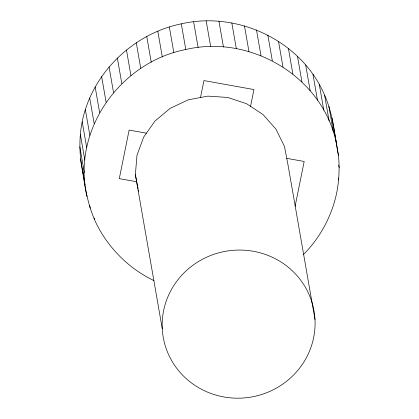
<?xml version="1.0" encoding="UTF-8"?>
<svg xmlns="http://www.w3.org/2000/svg" width="419" height="419" viewBox="0 0 419 419"><rect width="100%" height="100%" fill="white"/><g stroke="black" fill="none" stroke-linecap="round" stroke-linejoin="round"><path stroke-width="0.63" d="M153.993 280.61C131.241 269.831 112.161 251.751 99.696 229.905C89.237 211.899 85.502 191.216 82.522 170.889C80.055 158.911 79.338 146.64 80.359 134.452C84.937 80.485 128.774 34.494 181.312 23.841C238.034 10.711 301.738 41.099 324.62 95.186C333.084 114.219 334.739 135.185 338.442 155.454C339.699 167.815 339.107 180.285 336.776 192.483C331.921 215.827 320.273 237.699 303.398 254.569M87.005 196.569C71.44 130.471 120.332 62.112 185.79 49.515C250.902 34.091 323.154 77.08 336.478 143.549M162.268 328.758L135.379 174.686L136.966 155.397L143.654 137.102L154.978 121.06L170.172 108.348L188.199 99.848L207.829 96.129L227.721 97.449L246.529 103.713L262.964 114.502L275.911 129.078L284.485 146.446L288.099 165.421L314.988 319.493A76.536 73.995 -9.9 0 1 203.833 390.461A76.536 73.995 -9.9 0 1 197.061 262.42A76.536 73.995 -9.9 0 1 314.988 319.493M200.512 97.512L203.938 80.589L253.951 89.561L250.552 106.353M295.123 206.2L304.178 161.472L286.748 158.345M146.425 133.179L129.125 130.073L119.295 178.63L136.725 181.757M82.522 170.889L83.182 173.325M135.379 174.686L138.04 188.65M138.275 189.901L138.516 191.158M338.442 155.454L332 117.87M328.873 106.326L333.351 132.006M338.73 165.055L339.175 167.626M324.62 95.186L329.104 120.866M338.306 178.07L338.641 179.992M319.309 84.544L323.793 110.218M312.977 74.456L317.455 100.136M305.687 65.024L310.165 90.703M297.469 56.298L301.952 81.977M288.392 48.358L292.876 74.037M278.499 41.272L282.982 66.951M267.846 35.123L272.329 60.802M256.491 29.969L260.969 55.648M244.471 25.899L248.949 51.579M231.838 22.977L236.321 48.656M218.964 21.322L223.447 47.001M206.19 20.95L210.673 46.629M193.62 21.809L198.103 47.488M181.312 23.841L185.79 49.515M169.355 27.01L173.833 52.684M157.806 31.247L162.289 56.926M146.755 36.516L151.238 62.195M136.28 42.764L140.763 68.444M126.454 49.95L130.938 75.63M117.351 58.011L121.835 83.69M109.055 66.899L113.533 92.578M101.623 76.551L106.107 102.231M95.155 86.943L99.638 112.622M89.708 98.004L94.191 123.684M85.371 109.689L89.855 135.368M82.218 121.945L86.702 147.624M80.359 134.452L84.842 160.131M94.16 217.98L94.38 219.263M79.825 146.818L84.303 172.497M89.687 205.561L90.137 208.133M80.568 158.995L85.047 184.674"/></g></svg>
